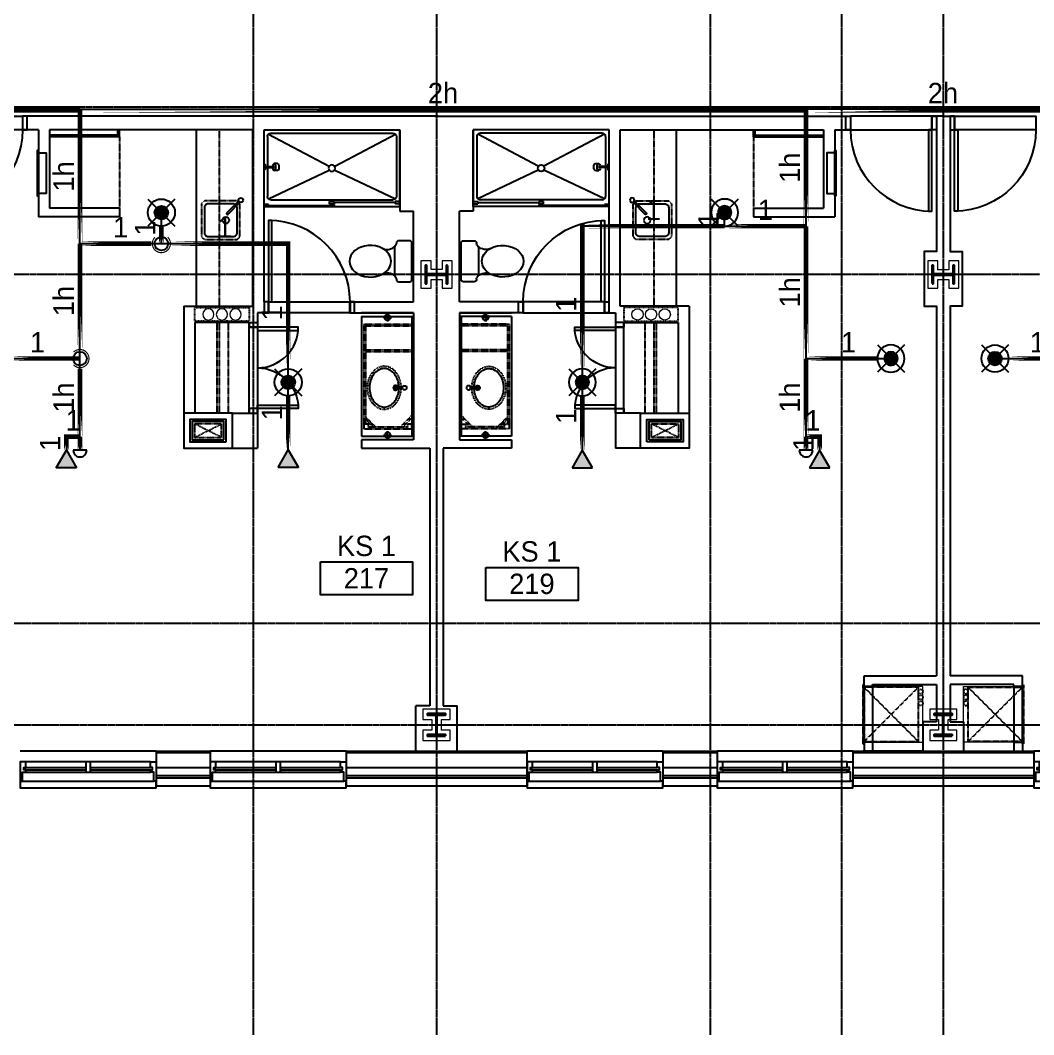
# Model space of a CAD drawing. Header units: inches. Extents: x -6955 to 13123, y -1334 to 3701.
# Drawn here: x 1257.6 to 1705.6, y 1223.6 to 1671.9 of the extents above; entities that cross this region are included whole.
import ezdxf
from ezdxf.enums import TextEntityAlignment as Align

# ---------------------------------------------------------------- set-up
doc = ezdxf.new("R2010")
doc.units = ezdxf.units.IN
doc.header["$MEASUREMENT"] = 0
doc.linetypes.add('CENTER2', pattern=[1.125, 0.75, -0.125, 0.125, -0.125])
doc.linetypes.add('HIDDEN2', pattern=[0.1875, 0.125, -0.0625])
for name, color, linetype, lineweight in [('A-Detl-Hatch', 1, 'Continuous', 18), ('A-Detl-Wide', 2, 'Continuous', 35), ('S-Detl-Hatch', 1, 'Continuous', 18)]:
    doc.layers.add(name, color=color, linetype=linetype, lineweight=lineweight)
for name, color, linetype in [('A-Door', 7, 'Continuous'), ('A-Door-Head', 8, 'Continuous'), ('A-Eqpm', 4, 'Continuous'), ('A-Flor-Case', 6, 'Continuous'), ('A-Flor-Case-Hidden', 8, 'HIDDEN2'), ('A-Flor-Outline', 4, 'Continuous'), ('A-Flor-Ovhd', 1, 'HIDDEN2'), ('A-Flor-Pfix', 7, 'Continuous'), ('A-Flor-Wall Mtd Fixture', 7, 'Continuous'), ('A-Glaz', 7, 'Continuous'), ('A-Glaz-Sill', 8, 'Continuous'), ('A-Grid(SmallScale)', 11, 'CENTER2'), ('A-HVAC', 6, 'HIDDEN2'), ('A-Tag-Rm(Scale)', 7, 'Continuous'), ('A-Wall-Full', 7, 'Continuous'), ('A-Wall-Hatch', 15, 'Continuous'), ('headdn', 7, 'Continuous'), ('PIPEBL', 4, 'Continuous'), ('pipemn', 6, 'Continuous'), ('PIPESPC', 7, 'Continuous'), ('spk-cap', 7, 'Continuous'), ('spk-piperise', 7, 'Continuous'), ('TIDYPIPE', 7, 'Continuous')]:
    doc.layers.add(name, color=color, linetype=linetype)
doc.layers.add('G-Anno-Nplt', color=140, linetype='Continuous', lineweight=18, plot=False)
doc.styles.add('PIPE', font='PIPE.SHX')

# ---------------------------------------------------------------- blocks, each defined once
blk = doc.blocks.new('EXTERIOR WINDOW')
at = {"layer": 'A-Glaz'}
for p, q in [((3829.83, -10349.67), (3856.33, -10349.67)), ((3829.83, -10350.67), (3856.33, -10350.67)), ((3858.33, -10349.67), (3884.83, -10349.67)), ((3858.33, -10350.67), (3884.83, -10350.67)), ((3829.83, -10351.67), (3884.83, -10351.67))]:
    blk.add_line(p, q, dxfattribs=at)
for points in [[(3829.83, -10349.67), (3829.83, -10347.17), (3827.33, -10347.17), (3827.33, -10355.67), (3828.33, -10355.67), (3828.33, -10351.67), (3829.83, -10351.67), (3829.83, -10350.67), (3828.83, -10350.67), (3828.83, -10349.67), (3829.83, -10349.67)], [(3884.83, -10349.67), (3884.83, -10347.17), (3887.33, -10347.17), (3887.33, -10355.67), (3886.33, -10355.67), (3886.33, -10351.67), (3884.83, -10351.67), (3884.83, -10350.67), (3885.83, -10350.67), (3885.83, -10349.67), (3884.83, -10349.67)]]:
    blk.add_lwpolyline(points, dxfattribs=at)
blk.add_lwpolyline([(3858.33, -10347.17), (3856.33, -10347.17), (3856.33, -10351.67), (3858.33, -10351.67)], close=True, dxfattribs=at)
at = {"layer": 'A-Glaz-Sill'}
for p, q in [((3887.33, -10342.42), (3827.33, -10342.42)), ((3884.83, -10347.17), (3829.83, -10347.17)), ((3828.33, -10355.67), (3886.33, -10355.67))]:
    blk.add_line(p, q, dxfattribs=at)
blk.add_lwpolyline([(3827.33, -10355.67), (3827.33, -10358.67), (3887.33, -10358.67), (3887.33, -10355.67)], dxfattribs=at)
blk = doc.blocks.new('*U18')
at = {"layer": 'A-Detl-Hatch'}
h = blk.add_hatch(dxfattribs=at)
h.set_pattern_fill('ANSI32', color=256, scale=6, style=0)
h.set_pattern_definition([(45, (0, -4.865), (-1.591, 1.591), []), (45, (1.0607, -4.865), (-1.591, 1.591), [])])
edge = h.paths.add_edge_path()
edge.add_line((3.98, -9.73), (3.98, -9.295))
edge.add_line((3.98, -9.295), (0.645, -9.295))
edge.add_arc((0.645, -8.795), 0.5, 180, 270, ccw=False)
edge.add_line((0.145, -8.795), (0.145, -0.935))
edge.add_arc((0.645, -0.935), 0.5, 90, 180, ccw=False)
edge.add_line((0.645, -0.435), (3.98, -0.435))
edge.add_line((3.98, -0.435), (3.98, 0))
edge.add_line((3.98, 0), (-3.98, 0))
edge.add_line((-3.98, 0), (-3.98, -0.435))
edge.add_line((-3.98, -0.435), (-0.645, -0.435))
edge.add_arc((-0.645, -0.935), 0.5, 0, 90, ccw=False)
edge.add_line((-0.145, -0.935), (-0.145, -8.795))
edge.add_arc((-0.645, -8.795), 0.5, -90, 0, ccw=False)
edge.add_line((-0.645, -9.295), (-3.98, -9.295))
edge.add_line((-3.98, -9.295), (-3.98, -9.73))
edge.add_line((-3.98, -9.73), (3.98, -9.73))
at = {"color": 0, "linetype": 'ByBlock'}
blk.add_lwpolyline([(3.98, -9.73), (3.98, -9.295), (0.645, -9.295, -0.4142136), (0.145, -8.795), (0.145, -0.935, -0.4142136), (0.645, -0.435), (3.98, -0.435), (3.98, 0), (-3.98, 0), (-3.98, -0.435), (-0.645, -0.435, -0.4142136), (-0.145, -0.935), (-0.145, -8.795, -0.4142136), (-0.645, -9.295), (-3.98, -9.295), (-3.98, -9.73)], format="xyb", close=True, dxfattribs=at)
blk = doc.blocks.new('W10X33')
at = {"layer": 'S-Detl-Hatch'}
blk.add_lwpolyline([(13773.78, -7310.28), (13773.78, -7305.84), (13769.95, -7305.84), (13769.95, -7300.98), (13773.78, -7300.98), (13773.78, -7296.55), (13761.82, -7296.55), (13761.82, -7300.98), (13765.66, -7300.98), (13765.66, -7305.84), (13761.82, -7305.84), (13761.82, -7310.28)], close=True, dxfattribs=at)
at = {"layer": 'A-Detl-Wide'}
blk.add_blockref('*U18', (13767.8, -7298.55), dxfattribs=at)
blk = doc.blocks.new('HVAC UNIT NICHE')
at = {"layer": 'A-Door-Head'}
blk.add_lwpolyline([(4, 0), (28.5, 0), (28.5, -3.75), (4, -3.75)], close=True, dxfattribs=at)
at = {"layer": 'A-HVAC'}
for p, q in [((4.25, 0), (28.25, -24)), ((4.25, -24), (28.25, 0))]:
    blk.add_line(p, q, dxfattribs=at)
for points in [[(3.25, 0), (29.25, 0), (29.25, 0.5), (3.25, 0.5)], [(4.25, -24), (28.25, -24), (28.25, 0), (4.25, 0)]]:
    blk.add_lwpolyline(points, close=True, dxfattribs=at)
for centre in [(21.13, -25), (23.75, -25), (26.36, -25)]:
    blk.add_circle(centre, 1, dxfattribs=at)
at = {"layer": 'A-Wall-Full'}
for p, q in [((4, 0), (0, 0)), ((4, -3.75), (4, 0)), ((28.5, 0), (33.25, 0)), ((28.5, -3.75), (28.5, 0)), ((33.25, 0), (33.25, -26)), ((4, -3.75), (0, -3.75)), ((28.5, -3.75), (29.5, -3.75)), ((29.5, -3.75), (29.5, -26))]:
    blk.add_line(p, q, dxfattribs=at)
at = {"layer": 'G-Anno-Nplt'}
blk.add_lwpolyline([(4, 0), (4, -26), (28.5, -26), (28.5, 0)], close=True, dxfattribs=at)
blk = doc.blocks.new('36in door')
blk.add_lwpolyline([(-1.5, -36), (0, -36), (0, 0), (-1.5, 0)], close=True)
blk.add_arc((0, 0), 36, 180, 270)
blk = doc.blocks.new('Rm Tag')
blk.add_lwpolyline([(-0.2124, 0.0759), (0.2124, 0.0759), (0.2124, -0.0759), (-0.2124, -0.0759)], close=True)
for p in [(0, 0.2858), (0, 0.1493), (0, 0)]:
    blk.add_attdef('XXX', text='', height=0.0938).set_placement(p, align=Align.MIDDLE_CENTER)
blk = doc.blocks.new('Plumbing Chase')
at = {"layer": 'A-Flor-Outline', "linetype": 'HIDDEN2', "ltscale": 0.5}
blk.add_lwpolyline([(0.625, 0), (6.625, 0), (6.625, 24), (0.625, 24)], close=True, dxfattribs=at)
at = {"layer": 'G-Anno-Nplt'}
for centre in [(3.625, 18), (3.625, 12), (3.625, 6)]:
    blk.add_circle(centre, 2.5, dxfattribs=at)
blk = doc.blocks.new('18in door')
blk.add_lwpolyline([(0, 0), (1.5, 0), (1.5, 18), (0, 18)], close=True)
blk.add_arc((0, 0), 18, 0, 90)
blk = doc.blocks.new('Single 12x6 HVAC Shaft')
at = {"layer": 'A-Flor-Outline'}
blk.add_lwpolyline([(3.75, 17.75), (11.75, 17.75), (11.75, 3.75), (3.75, 3.75)], close=True, dxfattribs=at)
at = {"layer": 'A-HVAC'}
for p, q in [((4.75, 16.75), (10.75, 4.75)), ((4.75, 4.75), (10.75, 16.75))]:
    blk.add_line(p, q, dxfattribs=at)
blk.add_lwpolyline([(4.75, 16.75), (10.75, 16.75), (10.75, 4.75), (4.75, 4.75)], close=True, dxfattribs=at)
at = {"layer": 'A-Wall-Full'}
for points in [[(0, 21.5), (15.5, 21.5), (15.5, 0), (0, 0)], [(2.75, 18.75), (12.75, 18.75), (12.75, 2.75), (2.75, 2.75)]]:
    blk.add_lwpolyline(points, close=True, dxfattribs=at)
blk = doc.blocks.new('sink1915rear')
for p, q in [((-0.37, -1.9), (-0.37, -5.29)), ((-0.12, -1.97), (-0.12, -4.54)), ((0.13, -1.97), (0.13, -4.54)), ((0.38, -1.9), (0.38, -5.29)), ((0.38, -5.29), (-0.37, -5.29)), ((0.13, -4.54), (-0.12, -4.54))]:
    blk.add_line(p, q)
blk.add_circle((0, -1.04), 0.938)
for start, end in [(112.0243, 67.9757), (138.5829, 221.4171), (318.587, 41.413), (264.1135, 275.8865)]:
    blk.add_arc((0, -5.04), 1, start, end)
blk.add_open_spline([(-0.75, -3.54), (-1.37, -3.58), (-1.99, -3.68), (-3.59, -4.07), (-4.53, -4.46), (-6.15, -5.47), (-6.84, -6.09), (-7.86, -7.44), (-8.21, -8.17), (-8.46, -9.28), (-8.5, -9.65), (-8.5, -10.01), (-8.5, -10.59), (-8.4, -11.17), (-7.93, -12.47), (-7.49, -13.18), (-6.28, -14.46), (-5.51, -15.02), (-3.75, -15.9), (-2.76, -16.21), (-0.69, -16.54), (0.38, -16.56), (2.47, -16.29), (3.47, -16), (5.27, -15.17), (6.07, -14.63), (7.34, -13.38), (7.81, -12.68), (8.41, -11.21), (8.54, -10.45), (8.44, -8.94), (8.22, -8.19), (7.42, -6.76), (6.85, -6.1), (5.41, -4.95), (4.55, -4.47), (2.7, -3.81), (1.74, -3.61), (0.75, -3.54)], degree=3, knots=[4.798605, 4.798605, 4.798605, 4.798605, 5.014176, 5.014176, 5.378501, 5.378501, 5.742827, 5.742827, 6.107152, 6.107152, 6.283185, 6.283185, 6.283185, 6.561131, 6.561131, 6.925457, 6.925457, 7.289782, 7.289782, 7.654107, 7.654107, 8.018433, 8.018433, 8.382758, 8.382758, 8.747084, 8.747084, 9.111409, 9.111409, 9.475734, 9.475734, 9.84006, 9.84006, 10.204385, 10.204385, 10.56871, 10.56871, 10.909356, 10.909356, 10.909356, 10.909356])
at = {"layer": 'A-Flor-Case-Hidden', "linetype": 'HIDDEN2', "ltscale": 0.25}
blk.add_ellipse((0, -10.01), major_axis=(-9.5, 0), ratio=0.789474, start_param=4.791408, end_param=10.916548, dxfattribs=at)
blk = doc.blocks.new('wall sconce')
for p, q in [((0, 0), (3.75, 0)), ((2, -1.75), (2, 1.75))]:
    blk.add_line(p, q)
blk.add_circle((2, 0), 1.25)
blk = doc.blocks.new('41in Std Vanity')
at = {"layer": 'A-Flor-Case'}
for p, q in [((23, 54.5), (0, 54.5)), ((0.75, 1.5), (0.75, 54.5)), ((23, 1.5), (23, 54.5)), ((23, 1.5), (0, 1.5))]:
    blk.add_line(p, q, dxfattribs=at)
at = {"layer": 'A-Flor-Case-Hidden'}
for p, q in [((22, 51.12), (0.75, 51.12)), ((4.83, 50.38), (0.75, 46.3)), ((5.89, 50.38), (0.75, 45.24)), ((20, 50.38), (2.75, 50.38)), ((16.86, 50.38), (21.25, 45.99)), ((17.92, 50.38), (21.25, 47.05)), ((22, 4.88), (22, 51.12)), ((21.25, 4.88), (21.25, 49.12)), ((21.25, 17), (0.75, 17)), ((21.25, 16.25), (0.75, 16.25)), ((21.25, 5.62), (0.75, 5.62)), ((22, 4.88), (0.75, 4.88))]:
    blk.add_line(p, q, dxfattribs=at)
for points in [[(0.75, 49.12), (2.75, 49.12), (2.75, 51.12), (0.75, 51.12)], [(20, 49.12), (22, 49.12), (22, 51.12), (20, 51.12)]]:
    blk.add_lwpolyline(points, close=True, dxfattribs=at)
at = {"layer": 'A-Wall-Full'}
for p, q in [((0, 0), (0, 56)), ((0, 56), (23, 56)), ((23, 0), (0, 0))]:
    blk.add_line(p, q, dxfattribs=at)
at = {"layer": 'A-Flor-Pfix', "rotation": 90}
blk.add_blockref('sink1915rear', (2.99, 33.06), dxfattribs=at)
at = {"layer": 'A-Flor-Wall Mtd Fixture', "xscale": -1, "rotation": 90}
blk.add_blockref('wall sconce', (11.5, 56), dxfattribs=at)
at = {"layer": 'A-Flor-Wall Mtd Fixture', "rotation": 90}
blk.add_blockref('wall sconce', (11.5, 0), dxfattribs=at)
blk = doc.blocks.new('kitchen faucet')
for p, q in [((0.93, 0.38), (8.38, 0.38)), ((1, 0.12), (4, 0.12)), ((4, -0.12), (4, 0.12)), ((0.93, -0.38), (8.38, -0.38)), ((1, -0.12), (4, -0.12))]:
    blk.add_line(p, q)
blk.add_circle((0, 0), 1)
blk.add_arc((8.38, 0), 0.375, 270, 90)
blk = doc.blocks.new('kitchen sink')
blk.add_lwpolyline([(-14.94, -6.97, 0.143329), (-14, -7.25), (-3, -7.25, 0.414214), (-1.25, -5.5), (-1.25, 5.5, 0.414214), (-3, 7.25), (-14, 7.25, 0.414214), (-15.75, 5.5), (-15.75, -5.5, 0.143329), (-15.47, -6.44, 0.143329)], format="xyb")
blk.add_circle((-10.75, 0), 1.5)
at = {"layer": 'A-Flor-Case-Hidden'}
for p, q in [((-15.75, 8.5), (-17, 7.25)), ((-1.25, 8.5), (0, 7.25)), ((-16.64, -7.61), (-17, -7.25)), ((-15.75, -8.5), (-16.11, -8.14)), ((-1.25, -8.5), (0, -7.25))]:
    blk.add_line(p, q, dxfattribs=at)
for points in [[(-17, 7.25), (-17, -7.25)], [(-1.25, 8.5), (-15.75, 8.5)], [(0, -7.25), (0, 7.25)], [(-15.75, -8.5), (-1.25, -8.5)]]:
    blk.add_lwpolyline(points, dxfattribs=at)
at = {"rotation": 45.00000000000001}
blk.add_blockref('kitchen faucet', (-17.38, -8.88), dxfattribs=at)
blk = doc.blocks.new('shower head')
for p, q in [((0.5, 0.25), (4.48, 0.25)), ((6.04, 1.5), (4.5, 1.5)), ((0.5, -0.25), (4.48, -0.25)), ((6.02, -1.5), (4.49, -1.5))]:
    blk.add_line(p, q)
blk.add_lwpolyline([(0, -1.12), (0.5, -1.12), (0.5, 1.12), (0, 1.12)], close=True)
at = {"extrusion": (0, 0, -1)}
for centre, start_param, end_param in [((4.5, 0), 4.878708, 10.826996), ((6.02, 0), 6.265998, 9.430839)]:
    blk.add_ellipse(centre, major_axis=(0, 1.5), ratio=0.483735, start_param=start_param, end_param=end_param, dxfattribs=at)
blk.add_open_spline([(4.48, 0.25), (4.49, 0.2), (4.49, 0.16), (4.49, 0.11), (4.5, 0.04), (4.5, -0.04), (4.49, -0.11), (4.49, -0.16), (4.49, -0.21), (4.48, -0.25)], degree=3, knots=[7.6339989, 7.6339989, 7.6339989, 7.6339989, 7.7552894, 7.7552894, 7.7552894, 7.9540134, 7.9540134, 7.9540134, 8.074038, 8.074038, 8.074038, 8.074038])
blk = doc.blocks.new('shower door')
at = {"layer": 'A-Flor-Case'}
for p, q in [((-31, -1), (-31, 0)), ((-29, 0), (-31, 0)), ((-29, -1), (-29, 0)), ((0, 0), (-2, 0)), ((-2, 0), (-2, -1)), ((-59.99, -1.26), (-57.99, -1.26)), ((-59.99, -2.26), (-57.99, -2.26)), ((-57.99, -2.26), (-57.99, -1.26)), ((-57.99, -1.76), (-31, -1.76)), ((-29, -1), (-31, -1)), ((-31, -1.26), (-29, -1.26)), ((-31, -2.26), (-31, -1.26)), ((-31, -2.26), (-29, -2.26)), ((-2, -0.5), (-29, -0.5)), ((-29, -1.26), (-29, -2.26)), ((0, -1), (-2, -1)), ((-2, -1), (0, -1))]:
    blk.add_line(p, q, dxfattribs=at)
blk = doc.blocks.new('30x34 shower')
at = {"layer": 'A-Flor-Pfix'}
for p, q in [((0, -34), (0, 0)), ((60, 0), (0, 0)), ((60, -34), (60, 0)), ((1.5, -3), (1.5, -29.5)), ((28.75, -16.18), (1.94, -1.94)), ((57, -1.5), (3, -1.5)), ((58.06, -1.94), (31.25, -16.18)), ((58.5, -3), (58.5, -29.5)), ((28.75, -17.82), (1.94, -30.56)), ((58.06, -30.56), (31.25, -17.82)), ((57, -31), (3, -31)), ((60, -34), (0, -34))]:
    blk.add_line(p, q, dxfattribs=at)
blk.add_circle((30, -17), 1.5, dxfattribs=at)
for centre, start, end in [((3, -3), 90, 180), ((57, -3), 0, 90), ((3, -29.5), 180, 270), ((57, -29.5), 270, 0)]:
    blk.add_arc(centre, 1.5, start, end, dxfattribs=at)
at = {"xscale": -1, "rotation": 179.9999999999999}
blk.add_blockref('shower door', (60, -34), dxfattribs=at)
at = {"layer": 'A-Flor-Pfix', "rotation": 180.0000000001253}
blk.add_blockref('shower head', (60, -16.5), dxfattribs=at)
blk = doc.blocks.new('Toiliet American Std Cadet Pro')
for p, q in [((5.84, 9.06), (1, 9.06)), ((0, 8.06), (0, -8.06)), ((6.84, 7.9), (6.84, 8.06)), ((7.53, 6.52), (7, 7.36)), ((7.69, -5.98), (7.69, 5.98)), ((6.84, -8.06), (6.84, -7.9)), ((7, -7.36), (7.53, -6.52)), ((1, -9.06), (5.84, -9.06))]:
    blk.add_line(p, q)
for centre, radius, start, end in [((1, 8.06), 1, 90, 180), ((5.84, 8.06), 1, 0, 90), ((7.84, 7.9), 1, 180, 212.4157), ((6.69, 5.98), 1, 0, 32.4157), ((10.89, 10.1), 4.91, 226.8784, 295.5831), ((1, -8.06), 1, 180, 270), ((5.84, -8.06), 1, 270, 0), ((7.84, -7.9), 1, 147.5844, 180), ((10.89, -10.1), 4.91, 64.417, 133.1217), ((6.69, -5.98), 1, 327.5844, 0)]:
    blk.add_arc(centre, radius, start, end)
for start_param, end_param in [(2.197169, 4.086017), (4.086017, 8.480354)]:
    blk.add_ellipse((18.39, 0), major_axis=(9.17, 0), ratio=0.762999, start_param=start_param, end_param=end_param)
blk = doc.blocks.new('side2')
for p, q in [((0, 0), (7.79, 4.5)), ((7.79, 4.5), (7.79, -4.5)), ((7.79, -4.5), (0, 0))]:
    blk.add_line(p, q)
blk.add_solid([(7.79, -4.5), (0, 0), (7.79, 4.5)])
blk = doc.blocks.new('dpend2')
for p, q in [((-6, -6), (6, 6)), ((6, -6), (-6, 6))]:
    blk.add_line(p, q)
for radius in [6, 3]:
    blk.add_circle((0, 0), radius)
for points in [[(0, 0), (-3, 0), (-2.08, 2.07)], [(0, 0), (-3, 0), (-2.08, -2.07)], [(0, 0), (0, 3), (-2.12, 2.14)], [(0, 0), (0, -3), (-2.12, -2.14)], [(0, 0), (0, 3), (2.12, 2.14)], [(0, 0), (3, 0), (2.08, 2.07)], [(0, 0), (3, 0), (2.08, -2.07)], [(0, 0), (0, -3), (2.12, -2.14)]]:
    blk.add_solid(points)
blk = doc.blocks.new('rise')
blk.add_circle((0, 0), 3)
blk = doc.blocks.new('PIPESPC')
at = {"layer": 'PIPESPC', "style": 'PIPE', "width": 0.9}
blk.add_attdef('SIZE', text='', height=9, dxfattribs=at).set_placement((0, 4.02), align=Align.CENTER)
at = {"layer": 'PIPESPC', "style": 'PIPE', "flags": 1}
blk.add_attdef('SCHED', (25.3, 3.89), '', height=9, dxfattribs=at)
blk = doc.blocks.new('CAP')
blk.add_line((0, 3), (0, -3))
blk.add_arc((0, 0), 3, 270, 90)
blk = doc.blocks.new('TIDYRUN')
at = {"const_width": 0.5}
blk.add_lwpolyline([(-2.83, 2.83, -2.414214), (-2.83, -2.83, -1.737895)], format="xyb", dxfattribs=at)

msp = doc.modelspace()

# ---------------------------------------------------------------- linework, layer by layer
at = {"layer": 'A-Door'}
for points in [[(1258.5897, 1623.5773), (1260.5897, 1623.5773), (1260.5897, 1629.5773), (1258.5897, 1629.5773)], [(1624.5897, 1623.5773), (1622.5897, 1623.5773), (1622.5897, 1629.5773), (1624.5897, 1629.5773)], [(1662.5897, 1623.5773), (1660.5897, 1623.5773), (1660.5897, 1629.5773), (1662.5897, 1629.5773)], [(1668.5897, 1623.5773), (1670.5897, 1623.5773), (1670.5897, 1629.5773), (1668.5897, 1629.5773)], [(1365.348, 1542.5773), (1367.348, 1542.5773), (1367.348, 1547.4523), (1365.348, 1547.4523)], [(1403.348, 1542.5773), (1405.348, 1542.5773), (1405.348, 1547.4523), (1403.348, 1547.4523)], [(1479.8313, 1542.5773), (1477.8313, 1542.5773), (1477.8313, 1547.4523), (1479.8313, 1547.4523)], [(1517.8313, 1542.5773), (1515.8313, 1542.5773), (1515.8313, 1547.4523), (1517.8313, 1547.4523)], [(1362.4747, 1536.3388), (1358.7247, 1536.3388), (1358.7247, 1538.3388), (1362.4747, 1538.3388)], [(1520.7047, 1536.3388), (1524.4547, 1536.3388), (1524.4547, 1538.3388), (1520.7047, 1538.3388)], [(1362.4747, 1500.3388), (1358.7247, 1500.3388), (1358.7247, 1498.3388), (1362.4747, 1498.3388)], [(1520.7047, 1500.3388), (1524.4547, 1500.3388), (1524.4547, 1498.3388), (1520.7047, 1498.3388)]]:
    msp.add_lwpolyline(points, close=True, dxfattribs=at)
at = {"layer": 'A-Door-Head'}
for points in [[(1258.5897, 1623.5773), (1222.5897, 1623.5773), (1222.5897, 1629.5773), (1258.5897, 1629.5773)], [(1624.5897, 1623.5773), (1660.5897, 1623.5773), (1660.5897, 1629.5773), (1624.5897, 1629.5773)], [(1706.5897, 1623.5773), (1670.5897, 1623.5773), (1670.5897, 1629.5773), (1706.5897, 1629.5773)], [(1403.348, 1542.5773), (1367.348, 1542.5773), (1367.348, 1547.4523), (1403.348, 1547.4523)], [(1479.8313, 1542.5773), (1515.8313, 1542.5773), (1515.8313, 1547.4523), (1479.8313, 1547.4523)], [(1362.4747, 1500.3388), (1358.7247, 1500.3388), (1358.7247, 1536.3388), (1362.4747, 1536.3388)], [(1520.7047, 1500.3388), (1524.4547, 1500.3388), (1524.4547, 1536.3388), (1520.7047, 1536.3388)]]:
    msp.add_lwpolyline(points, close=True, dxfattribs=at)
at = {"layer": 'A-Eqpm'}
for points in [[(1265.5797, 1594.3287), (1265.5797, 1614.3287), (1265.0797, 1614.3287), (1265.0797, 1594.3287)], [(1617.5997, 1594.3287), (1617.5997, 1614.3287), (1618.0997, 1614.3287), (1618.0997, 1594.3287)], [(1265.5797, 1595.3287), (1265.5797, 1613.3287), (1269.0797, 1613.3287), (1269.0797, 1595.3287)], [(1617.5997, 1595.3287), (1617.5997, 1613.3287), (1614.0997, 1613.3287), (1614.0997, 1595.3287)]]:
    msp.add_lwpolyline(points, close=True, dxfattribs=at)
at = {"layer": 'A-Flor-Case'}
for p, q in [((1300.7047, 1620.4523), (1300.7047, 1623.4523)), ((1301.4547, 1620.4523), (1301.4547, 1623.4523)), ((1335.4547, 1545.5773), (1335.4547, 1623.5773)), ((1547.7247, 1545.5773), (1547.7247, 1623.5773)), ((1581.7247, 1620.4523), (1581.7247, 1623.4523)), ((1582.4747, 1620.4523), (1582.4747, 1623.4523)), ((1300.7047, 1621.2023), (1270.4547, 1621.2023)), ((1301.4547, 1620.4523), (1270.4547, 1620.4523)), ((1581.7247, 1620.4523), (1612.7247, 1620.4523)), ((1582.4747, 1621.2023), (1612.7247, 1621.2023))]:
    msp.add_line(p, q, dxfattribs=at)
at = {"layer": 'A-Flor-Ovhd'}
for p, q in [((1345.4547, 1623.5773), (1345.4547, 1545.8273)), ((1537.7247, 1623.5773), (1537.7247, 1545.8273)), ((1301.4547, 1620.4523), (1301.4547, 1588.8273)), ((1581.7247, 1620.4523), (1581.7247, 1588.8273)), ((1344.5197, 1538.2023), (1344.5197, 1498.3273)), ((1345.5197, 1538.2023), (1345.5197, 1498.3273)), ((1349.5197, 1538.2023), (1349.5197, 1498.3273)), ((1533.6597, 1538.2023), (1533.6597, 1498.3273)), ((1537.6597, 1538.2023), (1537.6597, 1498.3273)), ((1538.6597, 1538.2023), (1538.6597, 1498.3273))]:
    msp.add_line(p, q, dxfattribs=at)
at = {"layer": 'A-Grid(SmallScale)'}
for p, q in [((1360.5897, 3132.3201), (1360.5897, 1223.6428)), ((1441.5897, 3132.3201), (1441.5897, 1223.6428)), ((1562.5897, 3132.3201), (1562.5897, 1223.6428)), ((1620.5897, 3132.3201), (1620.5897, 1223.6428)), ((1665.5897, 3132.3201), (1665.5897, 1223.6428)), ((3801.5897, 1633.5773), (-6.4103, 1633.5773)), ((3801.5897, 1559.5773), (-6.4103, 1559.5773)), ((-6.4103, 1405.5773), (3801.5897, 1405.5773)), ((-6.4103, 1360.5773), (3801.5897, 1360.5773))]:
    msp.add_line(p, q, dxfattribs=at)
at = {"layer": 'A-Wall-Full'}
for p, q in [((1442.3297, 1629.5773), (1258.5897, 1629.5773)), ((1258.5897, 1629.5773), (1258.5897, 1623.5773)), ((1440.8497, 1629.5773), (1624.5897, 1629.5773)), ((1624.5897, 1629.5773), (1624.5897, 1623.5773)), ((1660.5897, 1629.5773), (1660.5897, 1623.5773)), ((1665.5897, 1629.5773), (1660.5897, 1629.5773)), ((1665.5897, 1629.5773), (1670.5897, 1629.5773)), ((1670.5897, 1629.5773), (1670.5897, 1623.5773)), ((1265.5797, 1623.5773), (1258.5897, 1623.5773)), ((1265.5797, 1623.5773), (1265.5797, 1585.0773)), ((1270.4547, 1623.5773), (1270.4547, 1588.8273)), ((1360.4547, 1623.5773), (1270.4547, 1623.5773)), ((1360.4547, 1545.5773), (1360.4547, 1623.5773)), ((1365.3297, 1623.5773), (1421.8297, 1623.5773)), ((1365.3297, 1547.4523), (1365.3297, 1623.5773)), ((1425.3297, 1623.5773), (1425.3297, 1587.5773)), ((1457.8497, 1623.5773), (1457.8497, 1587.5773)), ((1517.8497, 1623.5773), (1461.3497, 1623.5773)), ((1517.8497, 1547.4523), (1517.8497, 1623.5773)), ((1522.7247, 1545.5773), (1522.7247, 1623.5773)), ((1522.7247, 1623.5773), (1612.7247, 1623.5773)), ((1612.7247, 1623.5773), (1612.7247, 1588.8273)), ((1617.5997, 1623.5773), (1617.5997, 1585.0773)), ((1617.5997, 1623.5773), (1624.5897, 1623.5773)), ((1662.5897, 1623.5773), (1660.5897, 1623.5773)), ((1668.5897, 1623.5773), (1670.5897, 1623.5773)), ((1301.4547, 1588.8273), (1270.4547, 1588.8273)), ((1301.4547, 1588.8273), (1301.4547, 1585.0773)), ((1425.3297, 1587.5773), (1431.4747, 1587.5773)), ((1431.4747, 1547.4523), (1431.4747, 1587.5773)), ((1431.4747, 1547.4523), (1431.4747, 1587.5773)), ((1457.8497, 1587.5773), (1451.7047, 1587.5773)), ((1451.7047, 1547.4523), (1451.7047, 1587.5773)), ((1451.7047, 1547.4523), (1451.7047, 1587.5773)), ((1581.7247, 1588.8273), (1612.7247, 1588.8273)), ((1581.7247, 1588.8273), (1581.7247, 1585.0773)), ((1301.4547, 1585.0773), (1265.5797, 1585.0773)), ((1581.7247, 1585.0773), (1617.5997, 1585.0773)), ((1367.3297, 1547.4523), (1365.3297, 1547.4523)), ((1367.3297, 1547.4523), (1365.3297, 1547.4523)), ((1367.3297, 1547.4523), (1367.3297, 1542.5773)), ((1403.3297, 1547.4523), (1431.4747, 1547.4523)), ((1403.3297, 1542.5773), (1403.3297, 1547.4523)), ((1479.8497, 1547.4523), (1451.7047, 1547.4523)), ((1479.8497, 1542.5773), (1479.8497, 1547.4523)), ((1515.8497, 1547.4523), (1517.8497, 1547.4523)), ((1515.8497, 1547.4523), (1517.8497, 1547.4523)), ((1515.8497, 1547.4523), (1515.8497, 1542.5773)), ((1329.8497, 1545.5773), (1335.2047, 1545.5773)), ((1329.8497, 1545.5773), (1329.8497, 1482.8273)), ((1335.2047, 1545.5773), (1360.4547, 1545.5773)), ((1367.3297, 1542.5773), (1362.4747, 1542.5773)), ((1362.4747, 1542.5773), (1362.4747, 1536.3273)), ((1403.3297, 1542.5773), (1431.4747, 1542.5773)), ((1431.4747, 1542.5773), (1408.4747, 1542.5773)), ((1451.7047, 1542.5773), (1474.7047, 1542.5773)), ((1479.8497, 1542.5773), (1451.7047, 1542.5773)), ((1515.8497, 1542.5773), (1520.7047, 1542.5773)), ((1520.7047, 1542.5773), (1520.7047, 1536.3273)), ((1547.9747, 1545.5773), (1522.7247, 1545.5773)), ((1553.3297, 1545.5773), (1547.9747, 1545.5773)), ((1553.3297, 1545.5773), (1553.3297, 1482.8273)), ((1334.7247, 1538.3273), (1334.7247, 1498.3273)), ((1358.7247, 1538.3273), (1334.7247, 1538.3273)), ((1358.7247, 1538.3273), (1358.7247, 1536.3273)), ((1524.4547, 1538.3273), (1524.4547, 1536.3273)), ((1524.4547, 1538.3273), (1548.4547, 1538.3273)), ((1548.4547, 1538.3273), (1548.4547, 1498.3273)), ((1362.4747, 1536.3273), (1358.7247, 1536.3273)), ((1520.7047, 1536.3273), (1524.4547, 1536.3273)), ((1351.3497, 1498.3273), (1358.7247, 1498.3273)), ((1362.4747, 1500.3273), (1358.7247, 1500.3273)), ((1358.7247, 1498.3273), (1358.7247, 1500.3273)), ((1362.4747, 1500.3273), (1362.4747, 1482.8273)), ((1520.7047, 1500.3273), (1520.7047, 1482.8273)), ((1520.7047, 1500.3273), (1524.4547, 1500.3273)), ((1524.4547, 1498.3273), (1524.4547, 1500.3273)), ((1531.8297, 1498.3273), (1524.4547, 1498.3273)), ((1431.4747, 1486.5773), (1408.4747, 1486.5773)), ((1408.4747, 1486.5773), (1408.4747, 1482.8273)), ((1451.7047, 1486.5773), (1474.7047, 1486.5773)), ((1474.7047, 1486.5773), (1474.7047, 1482.8273)), ((1329.8497, 1482.8273), (1362.4747, 1482.8273)), ((1408.4747, 1482.8273), (1438.5897, 1482.8273)), ((1438.5897, 1482.8273), (1438.5897, 1368.9423)), ((1444.5897, 1482.8273), (1444.5897, 1368.9423)), ((1474.7047, 1482.8273), (1444.5897, 1482.8273)), ((1553.3297, 1482.8273), (1520.7047, 1482.8273)), ((1656.4722, 1382.2023), (1662.5897, 1382.2023)), ((1674.7072, 1382.2023), (1668.5897, 1382.2023)), ((1656.4722, 1378.4523), (1662.5897, 1378.4523)), ((1662.5897, 1378.4523), (1662.5897, 1361.9423)), ((1674.7072, 1378.4523), (1668.5897, 1378.4523)), ((1668.5897, 1378.4523), (1668.5897, 1361.9423)), ((1438.5897, 1368.9423), (1432.4722, 1368.9423)), ((1432.4722, 1348.9523), (1432.4722, 1368.9423)), ((1444.5897, 1368.9423), (1450.7072, 1368.9423)), ((1450.7072, 1348.9523), (1450.7072, 1368.9423)), ((1662.5897, 1361.9423), (1656.6097, 1361.9423)), ((1656.6097, 1361.9423), (1656.6097, 1348.9298)), ((1668.5897, 1361.9423), (1674.5697, 1361.9423)), ((1674.5697, 1361.9423), (1674.5697, 1348.9298)), ((1317.5906, 1348.988), (1317.5906, 1333.613)), ((1317.5906, 1348.9523), (1341.5887, 1348.9523)), ((1341.5887, 1348.988), (1341.5887, 1333.613)), ((1401.5894, 1348.988), (1401.5894, 1333.613)), ((1401.5894, 1348.9523), (1481.5899, 1348.9523)), ((1481.5899, 1348.988), (1481.5899, 1333.613)), ((1541.5906, 1348.988), (1541.5906, 1333.613)), ((1541.5906, 1348.9523), (1565.5887, 1348.9523)), ((1565.5887, 1348.988), (1565.5887, 1333.613)), ((1625.5894, 1348.988), (1625.5894, 1333.613)), ((1625.5894, 1348.9523), (1705.5903, 1348.9523)), ((1656.1572, 1348.9523), (1630.1697, 1348.9523)), ((1675.0222, 1348.9523), (1701.0097, 1348.9523)), ((1705.5903, 1348.9523), (1705.5903, 1333.5773)), ((1317.5888, 1333.5773), (1341.5887, 1333.5773)), ((1401.5875, 1333.5773), (1481.5899, 1333.5773)), ((1541.5888, 1333.5773), (1565.5897, 1333.5773)), ((1625.5885, 1333.5773), (1705.5903, 1333.5773))]:
    msp.add_line(p, q, dxfattribs=at)
for points in [[(1662.5897, 1623.5773), (1662.5897, 1569.6823), (1657.2247, 1569.6823), (1657.2247, 1545.5773), (1662.5897, 1545.5773), (1662.5897, 1382.2023)], [(1668.5897, 1623.5773), (1668.5897, 1569.6823), (1673.9547, 1569.6823), (1673.9547, 1545.5773), (1668.5897, 1545.5773), (1668.5897, 1382.2023)]]:
    msp.add_lwpolyline(points, dxfattribs=at)
at = {"layer": 'A-Wall-Hatch'}
for p, q in [((1317.5906, 1348.3273), (1341.5887, 1348.3273)), ((1401.5894, 1348.3273), (1481.5899, 1348.3273)), ((1541.5906, 1348.3273), (1565.5887, 1348.3273)), ((1625.5894, 1348.3273), (1705.5903, 1348.3273)), ((1317.5906, 1341.7023), (1341.5887, 1341.7023)), ((1401.5894, 1341.7023), (1481.5899, 1341.7023)), ((1541.5906, 1341.7023), (1565.5887, 1341.7023)), ((1625.5894, 1341.7023), (1705.5903, 1341.7023)), ((1317.5906, 1338.2023), (1341.5887, 1338.2023)), ((1317.5906, 1337.2023), (1341.5887, 1337.2023)), ((1401.5894, 1338.2023), (1481.5899, 1338.2023)), ((1401.5894, 1337.2023), (1481.5899, 1337.2023)), ((1541.5906, 1338.2023), (1565.5887, 1338.2023)), ((1541.5906, 1337.2023), (1565.5887, 1337.2023)), ((1625.5894, 1338.2023), (1705.5903, 1338.2023)), ((1625.5894, 1337.2023), (1705.5903, 1337.2023))]:
    msp.add_line(p, q, dxfattribs=at)
at = {"layer": 'PIPEBL'}
for p, q in [((1283.9647, 1573.2383), (1283.9647, 1632.5773)), ((1604.9647, 1580.9423), (1604.9647, 1632.5773)), ((1319.9647, 1573.2383), (1319.9647, 1586.9423)), ((1568.9647, 1580.9423), (1568.9647, 1586.9423)), ((1568.9647, 1580.9423), (1506.0376, 1580.9423)), ((1506.0376, 1580.9423), (1506.0376, 1511.9423)), ((1568.9647, 1580.9423), (1604.9647, 1580.9423)), ((1604.9647, 1522.4423), (1604.9647, 1580.9423)), ((1283.9647, 1522.4423), (1283.9647, 1573.2383)), ((1283.9647, 1573.2383), (1319.9647, 1573.2383)), ((1319.9647, 1573.2383), (1376.0428, 1573.2383)), ((1376.0428, 1511.9423), (1376.0428, 1573.2383)), ((1246.4647, 1522.4423), (1283.9647, 1522.4423)), ((1283.9647, 1487.9423), (1283.9647, 1522.4423)), ((1604.9647, 1487.9423), (1604.9647, 1522.4423)), ((1604.9647, 1522.4423), (1642.4647, 1522.4423)), ((1688.4647, 1522.4423), (1725.9647, 1522.4423)), ((1376.0428, 1482.1174), (1376.0428, 1511.9423)), ((1506.0376, 1511.9423), (1506.0376, 1481.8964)), ((1277.9647, 1487.9423), (1283.9647, 1487.9423)), ((1277.9647, 1487.9423), (1277.9647, 1481.9423)), ((1283.9647, 1487.9423), (1283.9647, 1481.9423)), ((1604.9647, 1487.9423), (1610.9647, 1487.9423)), ((1604.9647, 1487.9423), (1604.9647, 1481.9423)), ((1610.9647, 1487.9423), (1610.9647, 1481.9423))]:
    msp.add_line(p, q, dxfattribs=at)
at = {"layer": 'pipemn'}
for p, q in [((1152.0747, 1632.5773), (1283.9647, 1632.5773)), ((1283.9647, 1632.5773), (1604.9647, 1632.5773)), ((1725.9647, 1632.5773), (1604.9647, 1632.5773))]:
    msp.add_line(p, q, dxfattribs=at)
at = {"layer": 'TIDYPIPE', "color": 7}
for points, const_width in [([(1152.0747, 1632.5773), (1283.9647, 1632.5773)], 3), ([(1283.9647, 1632.5773), (1604.9647, 1632.5773)], 3), ([(1283.9647, 1573.2383), (1283.9647, 1632.5773)], 2), ([(1604.9647, 1632.5773), (1725.9647, 1632.5773)], 3), ([(1604.9647, 1580.9423), (1604.9647, 1632.5773)], 2), ([(1506.0376, 1517.9423), (1506.0376, 1581.9423)], 2), ([(1319.9647, 1573.2383), (1319.9647, 1580.9423)], 2), ([(1505.0376, 1580.9423), (1568.9647, 1580.9423)], 2), ([(1568.9647, 1580.9423), (1604.9647, 1580.9423)], 2), ([(1604.9647, 1522.4423), (1604.9647, 1580.9423)], 2), ([(1283.9647, 1573.2383), (1315.4647, 1573.2383)], 2), ([(1283.9647, 1526.9423), (1283.9647, 1573.2383)], 2), ([(1324.4647, 1573.2383), (1377.0428, 1573.2383)], 2), ([(1376.0428, 1517.9423), (1376.0428, 1574.2383)], 2), ([(1252.4647, 1522.4423), (1283.9647, 1522.4423)], 2), ([(1604.9647, 1522.4423), (1636.4647, 1522.4423)], 2), ([(1604.9647, 1487.9423), (1604.9647, 1522.4423)], 2), ([(1694.4647, 1522.4423), (1725.9647, 1522.4423)], 2), ([(1283.9647, 1487.9423), (1283.9647, 1517.9423)], 2), ([(1376.0428, 1482.1174), (1376.0428, 1505.9423)], 2), ([(1506.0376, 1481.8964), (1506.0376, 1505.9423)], 2), ([(1276.9647, 1487.9423), (1283.9647, 1487.9423)], 2), ([(1277.9647, 1481.9423), (1277.9647, 1488.9423)], 2), ([(1283.9647, 1481.9423), (1283.9647, 1487.9423)], 2), ([(1604.9647, 1487.9423), (1611.9647, 1487.9423)], 2), ([(1604.9647, 1481.9423), (1604.9647, 1487.9423)], 2), ([(1610.9647, 1481.9423), (1610.9647, 1488.9423)], 2)]:
    msp.add_lwpolyline(points, close=True, dxfattribs=dict(at, const_width=const_width))

# ---------------------------------------------------------------- block references
for name, p, rotation in [('W10X33', (-5861.8231, -12208.2235), 90), ('W10X33', (8969.0024, 15327.3782), 270), ('41in Std Vanity', (1431.4747, 1542.5773), 180), ('Plumbing Chase', (1548.4547, 1538.3273), 90), ('Single 12x6 HVAC Shaft', (1553.3297, 1482.8273), 90), ('HVAC UNIT NICHE', (1630.6097, 1348.9523), 90)]:
    msp.add_blockref(name, p, dxfattribs=dict(rotation=rotation))
at = {"extrusion": (0, 0, -1), "zscale": -1, "rotation": 90}
for name, p in [('Plumbing Chase', (-1334.7247, 1538.3273)), ('Single 12x6 HVAC Shaft', (-1329.8497, 1482.8273))]:
    msp.add_blockref(name, p, dxfattribs=at)
at = {"xscale": -1}
for name, p, rotation in [('41in Std Vanity', (1451.7047, 1542.5773), 180), ('HVAC UNIT NICHE', (1700.5697, 1348.9523), 270)]:
    msp.add_blockref(name, p, dxfattribs=dict(at, rotation=rotation))
for name, p in [('W10X33', (-12326.2112, 8663.9901)), ('W10X33', (-12102.2112, 8663.9901)), ('EXTERIOR WINDOW', (-2569.7387, 11691.3754)), ('EXTERIOR WINDOW', (-2485.7399, 11691.3754)), ('EXTERIOR WINDOW', (-2345.7387, 11691.3754)), ('EXTERIOR WINDOW', (-2261.7399, 11691.3754)), ('EXTERIOR WINDOW', (-2121.7387, 11691.3754))]:
    msp.add_blockref(name, p)
at = {"layer": 'A-Door', "xscale": -1}
for p in [(1222.5897, 1623.5773), (1670.5897, 1623.5773)]:
    msp.add_blockref('36in door', p, dxfattribs=at)
at = {"layer": 'A-Door'}
msp.add_blockref('36in door', (1660.5897, 1623.5773), dxfattribs=at)
for name, p, rotation in [('36in door', (1367.348, 1547.4523), 180), ('18in door', (1362.4747, 1536.3388), 270), ('18in door', (1520.7047, 1500.3388), 90)]:
    msp.add_blockref(name, p, dxfattribs=dict(at, rotation=rotation))
at = {"layer": 'A-Door', "xscale": -1}
for name, p, rotation in [('36in door', (1515.8313, 1547.4523), 180), ('18in door', (1520.7047, 1536.3388), 90)]:
    msp.add_blockref(name, p, dxfattribs=dict(at, rotation=rotation))
at = {"layer": 'A-Door', "extrusion": (0, 0, -1), "zscale": -1, "rotation": 90}
msp.add_blockref('18in door', (-1362.4747, 1500.3388), dxfattribs=at)
at = {"layer": 'A-Flor-Pfix', "extrusion": (0, 0, -1), "zscale": -1}
msp.add_blockref('30x34 shower', (-1425.3297, 1623.5773), dxfattribs=at)
at = {"layer": 'A-Flor-Pfix', "extrusion": (0, 0, -1), "xscale": -1, "zscale": -1}
msp.add_blockref('30x34 shower', (-1457.8497, 1623.5773), dxfattribs=at)
at = {"layer": 'A-Flor-Pfix', "rotation": 180}
for name, p in [('kitchen sink', (1337.7047, 1583.5773)), ('Toiliet American Std Cadet Pro', (1430.7247, 1565.4523))]:
    msp.add_blockref(name, p, dxfattribs=at)
at = {"layer": 'A-Flor-Pfix', "extrusion": (0, 0, -1), "zscale": -1, "rotation": 180}
msp.add_blockref('kitchen sink', (-1545.4747, 1583.5773), dxfattribs=at)
at = {"layer": 'A-Flor-Pfix', "xscale": -1, "rotation": 180}
msp.add_blockref('Toiliet American Std Cadet Pro', (1452.4547, 1565.4523), dxfattribs=at)
at = {"layer": 'A-Tag-Rm(Scale)'}
ref = msp.add_blockref('Rm Tag', (1410.6296, 1425.3303), dxfattribs=dict(at, xscale=96, yscale=96, zscale=96))
ref.add_attrib('XXX', 'KS 1', dxfattribs={"layer": '0', "height": 9}).set_placement((1410.6296, 1439.6612), align=Align.MIDDLE_CENTER)
ref.add_attrib('XXX', '217', dxfattribs={"layer": '0', "height": 9}).set_placement((1410.6296, 1425.3303), align=Align.MIDDLE_CENTER)
ref = msp.add_blockref('Rm Tag', (1483.7516, 1422.8819), dxfattribs=dict(at, xscale=96, yscale=96, zscale=96))
ref.add_attrib('XXX', 'KS 1', dxfattribs={"layer": '0', "height": 9}).set_placement((1483.7516, 1437.2129), align=Align.MIDDLE_CENTER)
ref.add_attrib('XXX', '219', dxfattribs={"layer": '0', "height": 9}).set_placement((1483.7516, 1422.8819), align=Align.MIDDLE_CENTER)
at = {"layer": 'headdn'}
for name, p, rotation in [('dpend2', (1319.9647, 1586.9423), 180), ('dpend2', (1688.4647, 1522.4423), 180), ('dpend2', (1376.0428, 1511.9423), 180), ('side2', (1277.9647, 1481.9423), 270), ('side2', (1376.0428, 1482.1174), 270)]:
    msp.add_blockref(name, p, dxfattribs=dict(at, rotation=rotation))
at = {"layer": 'headdn', "extrusion": (0, 0, -1), "zscale": -1}
for name, p, rotation in [('dpend2', (-1568.9647, 1586.9423), 180), ('dpend2', (-1642.4647, 1522.4423), 180), ('dpend2', (-1506.0376, 1511.9423), 180), ('side2', (-1506.0376, 1481.8964), 270), ('side2', (-1610.9647, 1481.9423), 270)]:
    msp.add_blockref(name, p, dxfattribs=dict(at, rotation=rotation))
at = {"layer": 'PIPESPC'}
ref = msp.add_blockref('PIPESPC', (1444.4647, 1632.5773), dxfattribs=at)
ref.add_attrib('SIZE', '2h', dxfattribs={"color": 0, "height": 9, "style": 'PIPE'}).set_placement((1444.4647, 1632.5773), align=Align.BOTTOM_CENTER)
ref = msp.add_blockref('PIPESPC', (1665.4647, 1632.5773), dxfattribs=at)
ref.add_attrib('SIZE', '2h', dxfattribs={"color": 0, "height": 9, "style": 'PIPE'}).set_placement((1665.4647, 1632.5773), align=Align.BOTTOM_CENTER)
ref = msp.add_blockref('PIPESPC', (1604.9647, 1606.7598), dxfattribs=dict(at, rotation=90))
ref.add_attrib('SIZE', '1h', dxfattribs={"color": 0, "height": 9, "rotation": 90, "style": 'PIPE'}).set_placement((1604.9647, 1606.7598), align=Align.BOTTOM_CENTER)
ref = msp.add_blockref('PIPESPC', (1283.9647, 1602.9078), dxfattribs=dict(at, rotation=90))
ref.add_attrib('SIZE', '1h', dxfattribs={"color": 0, "height": 9, "rotation": 90, "style": 'PIPE'}).set_placement((1283.9647, 1602.9078), align=Align.BOTTOM_CENTER)
ref = msp.add_blockref('PIPESPC', (1537.5011, 1580.9423), dxfattribs=at)
ref.add_attrib('SIZE', '1', dxfattribs={"color": 0, "height": 9, "style": 'PIPE'}).set_placement((1537.5011, 1580.9423), align=Align.BOTTOM_CENTER)
ref = msp.add_blockref('PIPESPC', (1586.9647, 1580.9423), dxfattribs=at)
ref.add_attrib('SIZE', '1', dxfattribs={"color": 0, "height": 9, "style": 'PIPE'}).set_placement((1586.9647, 1580.9423), align=Align.BOTTOM_CENTER)
ref = msp.add_blockref('PIPESPC', (1301.9647, 1573.2383), dxfattribs=at)
ref.add_attrib('SIZE', '1', dxfattribs={"color": 0, "height": 9, "style": 'PIPE'}).set_placement((1301.9647, 1573.2383), align=Align.BOTTOM_CENTER)
ref = msp.add_blockref('PIPESPC', (1319.9647, 1580.0903), dxfattribs=dict(at, rotation=90))
ref.add_attrib('SIZE', '1', dxfattribs={"color": 0, "height": 9, "rotation": 90, "style": 'PIPE'}).set_placement((1319.9647, 1580.0903), align=Align.BOTTOM_CENTER)
ref = msp.add_blockref('PIPESPC', (1348.0037, 1573.2383), dxfattribs=at)
ref.add_attrib('SIZE', '1', dxfattribs={"color": 0, "height": 9, "style": 'PIPE'}).set_placement((1348.0037, 1573.2383), align=Align.BOTTOM_CENTER)
ref = msp.add_blockref('PIPESPC', (1568.9647, 1583.9423), dxfattribs=dict(at, rotation=90))
ref.add_attrib('SIZE', '1', dxfattribs={"color": 0, "height": 9, "rotation": 90, "style": 'PIPE'}).set_placement((1568.9647, 1583.9423), align=Align.BOTTOM_CENTER)
ref = msp.add_blockref('PIPESPC', (1604.9647, 1551.6923), dxfattribs=dict(at, rotation=90))
ref.add_attrib('SIZE', '1h', dxfattribs={"color": 0, "height": 9, "rotation": 90, "style": 'PIPE'}).set_placement((1604.9647, 1551.6923), align=Align.BOTTOM_CENTER)
ref = msp.add_blockref('PIPESPC', (1283.9647, 1547.8403), dxfattribs=dict(at, rotation=90))
ref.add_attrib('SIZE', '1h', dxfattribs={"color": 0, "height": 9, "rotation": 90, "style": 'PIPE'}).set_placement((1283.9647, 1547.8403), align=Align.BOTTOM_CENTER)
ref = msp.add_blockref('PIPESPC', (1506.0376, 1546.4423), dxfattribs=dict(at, rotation=90))
ref.add_attrib('SIZE', '1', dxfattribs={"color": 0, "height": 9, "rotation": 90, "style": 'PIPE'}).set_placement((1506.0376, 1546.4423), align=Align.BOTTOM_CENTER)
ref = msp.add_blockref('PIPESPC', (1376.0428, 1542.5903), dxfattribs=dict(at, rotation=90))
ref.add_attrib('SIZE', '1', dxfattribs={"color": 0, "height": 9, "rotation": 90, "style": 'PIPE'}).set_placement((1376.0428, 1542.5903), align=Align.BOTTOM_CENTER)
ref = msp.add_blockref('PIPESPC', (1265.2147, 1522.4423), dxfattribs=at)
ref.add_attrib('SIZE', '1', dxfattribs={"color": 0, "height": 9, "style": 'PIPE'}).set_placement((1265.2147, 1522.4423), align=Align.BOTTOM_CENTER)
ref = msp.add_blockref('PIPESPC', (1623.7147, 1522.4423), dxfattribs=at)
ref.add_attrib('SIZE', '1', dxfattribs={"color": 0, "height": 9, "style": 'PIPE'}).set_placement((1623.7147, 1522.4423), align=Align.BOTTOM_CENTER)
ref = msp.add_blockref('PIPESPC', (1707.2147, 1522.4423), dxfattribs=at)
ref.add_attrib('SIZE', '1', dxfattribs={"color": 0, "height": 9, "style": 'PIPE'}).set_placement((1707.2147, 1522.4423), align=Align.BOTTOM_CENTER)
ref = msp.add_blockref('PIPESPC', (1283.9647, 1505.1923), dxfattribs=dict(at, rotation=90))
ref.add_attrib('SIZE', '1h', dxfattribs={"color": 0, "height": 9, "rotation": 90, "style": 'PIPE'}).set_placement((1283.9647, 1505.1923), align=Align.BOTTOM_CENTER)
ref = msp.add_blockref('PIPESPC', (1604.9647, 1505.1923), dxfattribs=dict(at, rotation=90))
ref.add_attrib('SIZE', '1h', dxfattribs={"color": 0, "height": 9, "rotation": 90, "style": 'PIPE'}).set_placement((1604.9647, 1505.1923), align=Align.BOTTOM_CENTER)
ref = msp.add_blockref('PIPESPC', (1280.9647, 1487.9423), dxfattribs=at)
ref.add_attrib('SIZE', '1', dxfattribs={"color": 0, "height": 9, "style": 'PIPE'}).set_placement((1280.9647, 1487.9423), align=Align.BOTTOM_CENTER)
ref = msp.add_blockref('PIPESPC', (1376.0428, 1498.4423), dxfattribs=dict(at, rotation=90))
ref.add_attrib('SIZE', '1', dxfattribs={"color": 0, "height": 9, "rotation": 90, "style": 'PIPE'}).set_placement((1376.0428, 1498.4423), align=Align.BOTTOM_CENTER)
ref = msp.add_blockref('PIPESPC', (1506.0376, 1496.9193), dxfattribs=dict(at, rotation=90))
ref.add_attrib('SIZE', '1', dxfattribs={"color": 0, "height": 9, "rotation": 90, "style": 'PIPE'}).set_placement((1506.0376, 1496.9193), align=Align.BOTTOM_CENTER)
ref = msp.add_blockref('PIPESPC', (1607.9647, 1487.9423), dxfattribs=at)
ref.add_attrib('SIZE', '1', dxfattribs={"color": 0, "height": 9, "style": 'PIPE'}).set_placement((1607.9647, 1487.9423), align=Align.BOTTOM_CENTER)
ref = msp.add_blockref('PIPESPC', (1277.9647, 1484.9423), dxfattribs=dict(at, rotation=90))
ref.add_attrib('SIZE', '1', dxfattribs={"color": 0, "height": 9, "rotation": 90, "style": 'PIPE'}).set_placement((1277.9647, 1484.9423), align=Align.BOTTOM_CENTER)
ref = msp.add_blockref('PIPESPC', (1610.9647, 1484.9423), dxfattribs=dict(at, rotation=90))
ref.add_attrib('SIZE', '1', dxfattribs={"color": 0, "height": 9, "rotation": 90, "style": 'PIPE'}).set_placement((1610.9647, 1484.9423), align=Align.BOTTOM_CENTER)
at = {"layer": 'spk-cap', "rotation": 270.0000000000834}
for p in [(1283.9647, 1481.9423), (1604.9647, 1481.9423)]:
    msp.add_blockref('CAP', p, dxfattribs=at)
at = {"layer": 'spk-piperise'}
msp.add_blockref('rise', (1319.9647, 1573.2383), dxfattribs=at)
at = {"layer": 'spk-piperise', "rotation": 90.00000000008332}
msp.add_blockref('rise', (1283.9647, 1522.4423), dxfattribs=at)
at = {"layer": 'TIDYPIPE', "rotation": 270}
msp.add_blockref('TIDYRUN', (1319.9647, 1573.2383), dxfattribs=at)
at = {"layer": 'TIDYPIPE'}
msp.add_blockref('TIDYRUN', (1283.9647, 1522.4423), dxfattribs=at)

doc.saveas('drawing.dxf')
